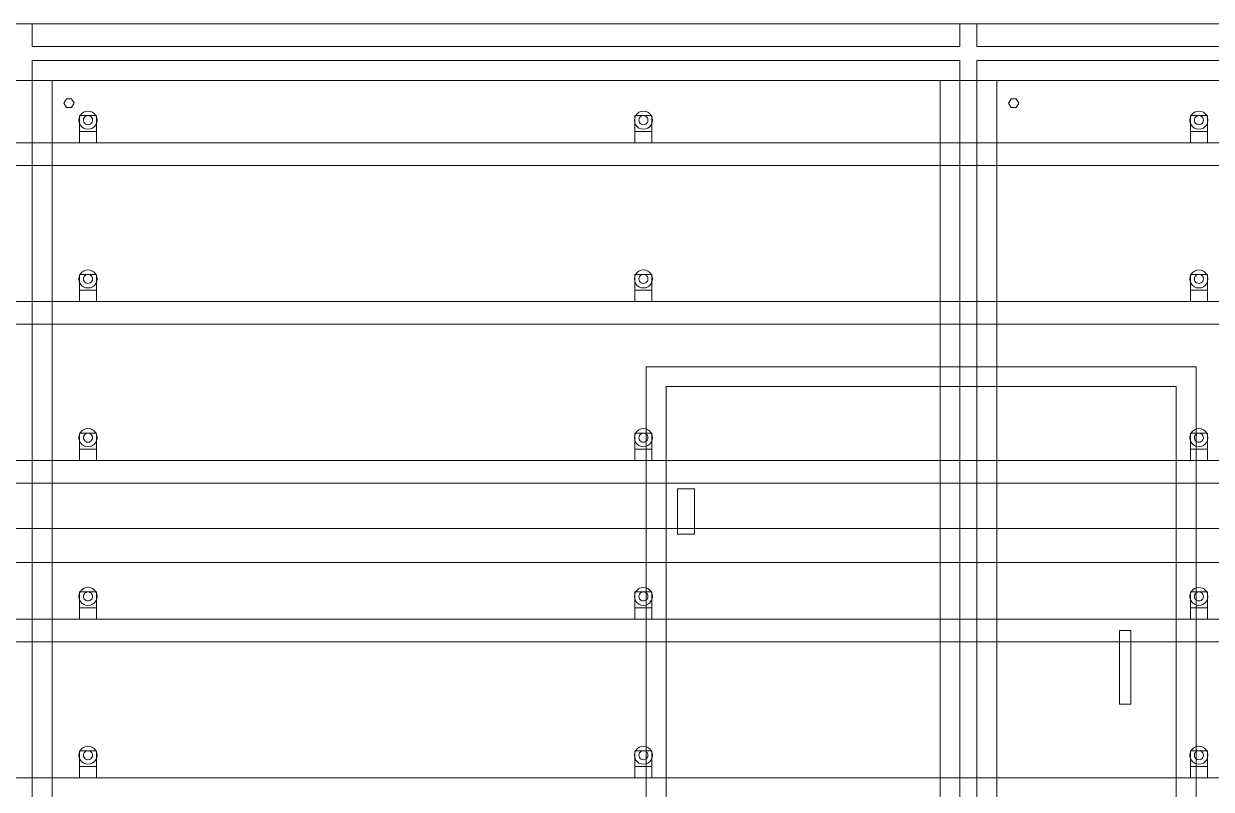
# Model space of a CAD drawing. Header units: millimetres. Extents: x -2500 to 58855, y -53268 to 6837.
# Drawn here: x 44384 to 46479, y 1650 to 3000 of the extents above; entities that cross this region are included whole.
import ezdxf

# ---------------------------------------------------------------- set-up
doc = ezdxf.new("R2010")
doc.units = ezdxf.units.MM
doc.layers.add('lateral_secador', color=7, linetype='Continuous', lineweight=0)

msp = doc.modelspace()

# ---------------------------------------------------------------- linework, layer by layer
at = {"layer": 'lateral_secador'}
for p, q in [((37717.116, 3000), (57717.116, 3000)), ((44398.783, 3000), (46035.449, 3000)), ((44398.783, 3000), (44398.783, 2960)), ((46035.449, 2960), (46035.449, 3000)), ((46065.449, 3000), (47702.116, 3000)), ((46065.449, 3000), (46065.449, 2960)), ((44398.783, 2960), (46035.449, 2960)), ((46065.449, 2960), (47702.116, 2960)), ((44398.783, 2935), (46035.449, 2935)), ((44398.783, 2935), (44398.783, 665)), ((46035.449, 665), (46035.449, 2935)), ((46065.449, 2935), (47702.116, 2935)), ((46065.449, 2935), (46065.449, 665)), ((37717.116, 2900), (57717.116, 2900)), ((44333.783, 2900), (44433.783, 2900)), ((44433.783, 650), (44433.783, 2900)), ((46000.449, 2900), (46100.449, 2900)), ((46000.449, 2900), (46000.449, 650)), ((46100.449, 650), (46100.449, 2900)), ((44454.783, 2860), (44459.283, 2867.794)), ((44459.283, 2852.206), (44454.783, 2860)), ((44459.283, 2867.794), (44468.283, 2867.794)), ((44468.283, 2852.206), (44459.283, 2852.206)), ((44468.283, 2867.794), (44472.783, 2860)), ((44472.783, 2860), (44468.283, 2852.206)), ((46121.449, 2860), (46125.949, 2867.794)), ((46125.949, 2852.206), (46121.449, 2860)), ((46125.949, 2867.794), (46134.949, 2867.794)), ((46134.949, 2852.206), (46125.949, 2852.206)), ((46134.949, 2867.794), (46139.449, 2860)), ((46139.449, 2860), (46134.949, 2852.206)), ((44481.661, 2834.141), (44481.116, 2830)), ((44481.116, 2830), (44481.661, 2825.859)), ((44483.259, 2838), (44481.661, 2834.141)), ((44482.116, 2838), (44512.116, 2838)), ((44482.116, 2838), (44482.116, 2810)), ((44485.802, 2841.314), (44483.259, 2838)), ((44489.116, 2843.856), (44485.802, 2841.314)), ((44492.975, 2845.455), (44489.116, 2843.856)), ((44489.388, 2832.071), (44489.116, 2830)), ((44489.116, 2830), (44489.388, 2827.929)), ((44490.188, 2834), (44489.388, 2832.071)), ((44491.459, 2835.657), (44490.188, 2834)), ((44493.116, 2836.928), (44491.459, 2835.657)), ((44497.116, 2846), (44492.975, 2845.455)), ((44495.045, 2837.727), (44493.116, 2836.928)), ((44497.116, 2838), (44495.045, 2837.727)), ((44501.257, 2845.455), (44497.116, 2846)), ((44499.186, 2837.727), (44497.116, 2838)), ((44501.116, 2836.928), (44499.186, 2837.727)), ((44502.773, 2835.657), (44501.116, 2836.928)), ((44505.116, 2843.856), (44501.257, 2845.455)), ((44504.044, 2834), (44502.773, 2835.657)), ((44504.843, 2832.071), (44504.044, 2834)), ((44505.116, 2830), (44504.843, 2832.071)), ((44504.843, 2827.929), (44505.116, 2830)), ((44508.43, 2841.314), (44505.116, 2843.856)), ((44510.972, 2838), (44508.43, 2841.314)), ((44512.571, 2834.141), (44510.972, 2838)), ((44512.116, 2810), (44512.116, 2838)), ((44513.116, 2830), (44512.571, 2834.141)), ((44512.571, 2825.859), (44513.116, 2830)), ((45461.661, 2834.141), (45461.116, 2830)), ((45461.116, 2830), (45461.661, 2825.859)), ((45463.259, 2838), (45461.661, 2834.141)), ((45462.116, 2838), (45492.116, 2838)), ((45462.116, 2838), (45462.116, 2810)), ((45465.802, 2841.314), (45463.259, 2838)), ((45469.116, 2843.856), (45465.802, 2841.314)), ((45472.975, 2845.455), (45469.116, 2843.856)), ((45469.388, 2832.071), (45469.116, 2830)), ((45469.116, 2830), (45469.388, 2827.929)), ((45470.188, 2834), (45469.388, 2832.071)), ((45471.459, 2835.657), (45470.188, 2834)), ((45473.116, 2836.928), (45471.459, 2835.657)), ((45477.116, 2846), (45472.975, 2845.455)), ((45475.045, 2837.727), (45473.116, 2836.928)), ((45477.116, 2838), (45475.045, 2837.727)), ((45481.257, 2845.455), (45477.116, 2846)), ((45479.186, 2837.727), (45477.116, 2838)), ((45481.116, 2836.928), (45479.186, 2837.727)), ((45482.773, 2835.657), (45481.116, 2836.928)), ((45485.116, 2843.856), (45481.257, 2845.455)), ((45484.044, 2834), (45482.773, 2835.657)), ((45484.843, 2832.071), (45484.044, 2834)), ((45485.116, 2830), (45484.843, 2832.071)), ((45484.843, 2827.929), (45485.116, 2830)), ((45488.43, 2841.314), (45485.116, 2843.856)), ((45490.972, 2838), (45488.43, 2841.314)), ((45492.571, 2834.141), (45490.972, 2838)), ((45492.116, 2810), (45492.116, 2838)), ((45493.116, 2830), (45492.571, 2834.141)), ((45492.571, 2825.859), (45493.116, 2830)), ((46441.661, 2834.141), (46441.116, 2830)), ((46441.116, 2830), (46441.661, 2825.859)), ((46443.259, 2838), (46441.661, 2834.141)), ((46442.116, 2838), (46472.116, 2838)), ((46442.116, 2838), (46442.116, 2810)), ((46445.802, 2841.314), (46443.259, 2838)), ((46449.116, 2843.856), (46445.802, 2841.314)), ((46452.975, 2845.455), (46449.116, 2843.856)), ((46449.388, 2832.071), (46449.116, 2830)), ((46449.116, 2830), (46449.388, 2827.929)), ((46450.188, 2834), (46449.388, 2832.071)), ((46451.459, 2835.657), (46450.188, 2834)), ((46453.116, 2836.928), (46451.459, 2835.657)), ((46457.116, 2846), (46452.975, 2845.455)), ((46455.045, 2837.727), (46453.116, 2836.928)), ((46457.116, 2838), (46455.045, 2837.727)), ((46461.257, 2845.455), (46457.116, 2846)), ((46459.186, 2837.727), (46457.116, 2838)), ((46461.116, 2836.928), (46459.186, 2837.727)), ((46462.773, 2835.657), (46461.116, 2836.928)), ((46465.116, 2843.856), (46461.257, 2845.455)), ((46464.044, 2834), (46462.773, 2835.657)), ((46464.843, 2832.071), (46464.044, 2834)), ((46465.116, 2830), (46464.843, 2832.071)), ((46464.843, 2827.929), (46465.116, 2830)), ((46468.43, 2841.314), (46465.116, 2843.856)), ((46470.972, 2838), (46468.43, 2841.314)), ((46472.571, 2834.141), (46470.972, 2838)), ((46472.116, 2810), (46472.116, 2838)), ((46473.116, 2830), (46472.571, 2834.141)), ((46472.571, 2825.859), (46473.116, 2830)), ((44481.661, 2825.859), (44483.259, 2822)), ((44482.116, 2810), (44512.116, 2810)), ((44482.116, 2810), (44482.116, 2790)), ((44483.259, 2822), (44485.802, 2818.686)), ((44485.802, 2818.686), (44489.116, 2816.144)), ((44489.116, 2816.144), (44492.975, 2814.545)), ((44489.388, 2827.929), (44490.188, 2826)), ((44490.188, 2826), (44491.459, 2824.343)), ((44491.459, 2824.343), (44493.116, 2823.072)), ((44492.975, 2814.545), (44497.116, 2814)), ((44493.116, 2823.072), (44495.045, 2822.273)), ((44495.045, 2822.273), (44497.116, 2822)), ((44497.116, 2822), (44499.186, 2822.273)), ((44497.116, 2814), (44501.257, 2814.545)), ((44499.186, 2822.273), (44501.116, 2823.072)), ((44501.116, 2823.072), (44502.773, 2824.343)), ((44501.257, 2814.545), (44505.116, 2816.144)), ((44502.773, 2824.343), (44504.044, 2826)), ((44504.044, 2826), (44504.843, 2827.929)), ((44505.116, 2816.144), (44508.43, 2818.686)), ((44508.43, 2818.686), (44510.972, 2822)), ((44510.972, 2822), (44512.571, 2825.859)), ((44512.116, 2790), (44512.116, 2810)), ((45461.661, 2825.859), (45463.259, 2822)), ((45462.116, 2810), (45492.116, 2810)), ((45462.116, 2810), (45462.116, 2790)), ((45463.259, 2822), (45465.802, 2818.686)), ((45465.802, 2818.686), (45469.116, 2816.144)), ((45469.116, 2816.144), (45472.975, 2814.545)), ((45469.388, 2827.929), (45470.188, 2826)), ((45470.188, 2826), (45471.459, 2824.343)), ((45471.459, 2824.343), (45473.116, 2823.072)), ((45472.975, 2814.545), (45477.116, 2814)), ((45473.116, 2823.072), (45475.045, 2822.273)), ((45475.045, 2822.273), (45477.116, 2822)), ((45477.116, 2822), (45479.186, 2822.273)), ((45477.116, 2814), (45481.257, 2814.545)), ((45479.186, 2822.273), (45481.116, 2823.072)), ((45481.116, 2823.072), (45482.773, 2824.343)), ((45481.257, 2814.545), (45485.116, 2816.144)), ((45482.773, 2824.343), (45484.044, 2826)), ((45484.044, 2826), (45484.843, 2827.929)), ((45485.116, 2816.144), (45488.43, 2818.686)), ((45488.43, 2818.686), (45490.972, 2822)), ((45490.972, 2822), (45492.571, 2825.859)), ((45492.116, 2790), (45492.116, 2810)), ((46441.661, 2825.859), (46443.259, 2822)), ((46442.116, 2810), (46472.116, 2810)), ((46442.116, 2810), (46442.116, 2790)), ((46443.259, 2822), (46445.802, 2818.686)), ((46445.802, 2818.686), (46449.116, 2816.144)), ((46449.116, 2816.144), (46452.975, 2814.545)), ((46449.388, 2827.929), (46450.188, 2826)), ((46450.188, 2826), (46451.459, 2824.343)), ((46451.459, 2824.343), (46453.116, 2823.072)), ((46452.975, 2814.545), (46457.116, 2814)), ((46453.116, 2823.072), (46455.045, 2822.273)), ((46455.045, 2822.273), (46457.116, 2822)), ((46457.116, 2822), (46459.186, 2822.273)), ((46457.116, 2814), (46461.257, 2814.545)), ((46459.186, 2822.273), (46461.116, 2823.072)), ((46461.116, 2823.072), (46462.773, 2824.343)), ((46461.257, 2814.545), (46465.116, 2816.144)), ((46462.773, 2824.343), (46464.044, 2826)), ((46464.044, 2826), (46464.843, 2827.929)), ((46465.116, 2816.144), (46468.43, 2818.686)), ((46468.43, 2818.686), (46470.972, 2822)), ((46470.972, 2822), (46472.571, 2825.859)), ((46472.116, 2790), (46472.116, 2810)), ((38067.116, 2790), (57367.116, 2790)), ((44482.116, 2790), (44512.116, 2790)), ((45462.116, 2790), (45492.116, 2790)), ((46442.116, 2790), (46472.116, 2790)), ((38067.116, 2750), (57367.116, 2750)), ((44483.259, 2558), (44481.661, 2554.141)), ((44482.116, 2558), (44512.116, 2558)), ((44482.116, 2558), (44482.116, 2530)), ((44485.802, 2561.314), (44483.259, 2558)), ((44489.116, 2563.856), (44485.802, 2561.314)), ((44492.975, 2565.455), (44489.116, 2563.856)), ((44493.116, 2556.928), (44491.459, 2555.657)), ((44497.116, 2566), (44492.975, 2565.455)), ((44495.045, 2557.727), (44493.116, 2556.928)), ((44497.116, 2558), (44495.045, 2557.727)), ((44501.257, 2565.455), (44497.116, 2566)), ((44499.186, 2557.727), (44497.116, 2558)), ((44501.116, 2556.928), (44499.186, 2557.727)), ((44502.773, 2555.657), (44501.116, 2556.928)), ((44505.116, 2563.856), (44501.257, 2565.455)), ((44508.43, 2561.314), (44505.116, 2563.856)), ((44510.972, 2558), (44508.43, 2561.314)), ((44512.571, 2554.141), (44510.972, 2558)), ((44512.116, 2530), (44512.116, 2558)), ((45463.259, 2558), (45461.661, 2554.141)), ((45462.116, 2558), (45492.116, 2558)), ((45462.116, 2558), (45462.116, 2530)), ((45465.802, 2561.314), (45463.259, 2558)), ((45469.116, 2563.856), (45465.802, 2561.314)), ((45472.975, 2565.455), (45469.116, 2563.856)), ((45473.116, 2556.928), (45471.459, 2555.657)), ((45477.116, 2566), (45472.975, 2565.455)), ((45475.045, 2557.727), (45473.116, 2556.928)), ((45477.116, 2558), (45475.045, 2557.727)), ((45481.257, 2565.455), (45477.116, 2566)), ((45479.186, 2557.727), (45477.116, 2558)), ((45481.116, 2556.928), (45479.186, 2557.727)), ((45482.773, 2555.657), (45481.116, 2556.928)), ((45485.116, 2563.856), (45481.257, 2565.455)), ((45488.43, 2561.314), (45485.116, 2563.856)), ((45490.972, 2558), (45488.43, 2561.314)), ((45492.571, 2554.141), (45490.972, 2558)), ((45492.116, 2530), (45492.116, 2558)), ((46443.259, 2558), (46441.661, 2554.141)), ((46442.116, 2558), (46472.116, 2558)), ((46442.116, 2558), (46442.116, 2530)), ((46445.802, 2561.314), (46443.259, 2558)), ((46449.116, 2563.856), (46445.802, 2561.314)), ((46452.975, 2565.455), (46449.116, 2563.856)), ((46453.116, 2556.928), (46451.459, 2555.657)), ((46457.116, 2566), (46452.975, 2565.455)), ((46455.045, 2557.727), (46453.116, 2556.928)), ((46457.116, 2558), (46455.045, 2557.727)), ((46461.257, 2565.455), (46457.116, 2566)), ((46459.186, 2557.727), (46457.116, 2558)), ((46461.116, 2556.928), (46459.186, 2557.727)), ((46462.773, 2555.657), (46461.116, 2556.928)), ((46465.116, 2563.856), (46461.257, 2565.455)), ((46468.43, 2561.314), (46465.116, 2563.856)), ((46470.972, 2558), (46468.43, 2561.314)), ((46472.571, 2554.141), (46470.972, 2558)), ((46472.116, 2530), (46472.116, 2558)), ((44481.661, 2554.141), (44481.116, 2550)), ((44481.116, 2550), (44481.661, 2545.859)), ((44481.661, 2545.859), (44483.259, 2542)), ((44483.259, 2542), (44485.802, 2538.686)), ((44485.802, 2538.686), (44489.116, 2536.144)), ((44489.388, 2552.071), (44489.116, 2550)), ((44489.116, 2550), (44489.388, 2547.929)), ((44489.116, 2536.144), (44492.975, 2534.545)), ((44490.188, 2554), (44489.388, 2552.071)), ((44489.388, 2547.929), (44490.188, 2546)), ((44491.459, 2555.657), (44490.188, 2554)), ((44490.188, 2546), (44491.459, 2544.343)), ((44491.459, 2544.343), (44493.116, 2543.072)), ((44493.116, 2543.072), (44495.045, 2542.273)), ((44495.045, 2542.273), (44497.116, 2542)), ((44497.116, 2542), (44499.186, 2542.273)), ((44499.186, 2542.273), (44501.116, 2543.072)), ((44501.116, 2543.072), (44502.773, 2544.343)), ((44501.257, 2534.545), (44505.116, 2536.144)), ((44504.044, 2554), (44502.773, 2555.657)), ((44502.773, 2544.343), (44504.044, 2546)), ((44504.843, 2552.071), (44504.044, 2554)), ((44504.044, 2546), (44504.843, 2547.929)), ((44505.116, 2550), (44504.843, 2552.071)), ((44504.843, 2547.929), (44505.116, 2550)), ((44505.116, 2536.144), (44508.43, 2538.686)), ((44508.43, 2538.686), (44510.972, 2542)), ((44510.972, 2542), (44512.571, 2545.859)), ((44513.116, 2550), (44512.571, 2554.141)), ((44512.571, 2545.859), (44513.116, 2550)), ((45461.661, 2554.141), (45461.116, 2550)), ((45461.116, 2550), (45461.661, 2545.859)), ((45461.661, 2545.859), (45463.259, 2542)), ((45463.259, 2542), (45465.802, 2538.686)), ((45465.802, 2538.686), (45469.116, 2536.144)), ((45469.388, 2552.071), (45469.116, 2550)), ((45469.116, 2550), (45469.388, 2547.929)), ((45469.116, 2536.144), (45472.975, 2534.545)), ((45470.188, 2554), (45469.388, 2552.071)), ((45469.388, 2547.929), (45470.188, 2546)), ((45471.459, 2555.657), (45470.188, 2554)), ((45470.188, 2546), (45471.459, 2544.343)), ((45471.459, 2544.343), (45473.116, 2543.072)), ((45473.116, 2543.072), (45475.045, 2542.273)), ((45475.045, 2542.273), (45477.116, 2542)), ((45477.116, 2542), (45479.186, 2542.273)), ((45479.186, 2542.273), (45481.116, 2543.072)), ((45481.116, 2543.072), (45482.773, 2544.343)), ((45481.257, 2534.545), (45485.116, 2536.144)), ((45484.044, 2554), (45482.773, 2555.657)), ((45482.773, 2544.343), (45484.044, 2546)), ((45484.843, 2552.071), (45484.044, 2554)), ((45484.044, 2546), (45484.843, 2547.929)), ((45485.116, 2550), (45484.843, 2552.071)), ((45484.843, 2547.929), (45485.116, 2550)), ((45485.116, 2536.144), (45488.43, 2538.686)), ((45488.43, 2538.686), (45490.972, 2542)), ((45490.972, 2542), (45492.571, 2545.859)), ((45493.116, 2550), (45492.571, 2554.141)), ((45492.571, 2545.859), (45493.116, 2550)), ((46441.661, 2554.141), (46441.116, 2550)), ((46441.116, 2550), (46441.661, 2545.859)), ((46441.661, 2545.859), (46443.259, 2542)), ((46443.259, 2542), (46445.802, 2538.686)), ((46445.802, 2538.686), (46449.116, 2536.144)), ((46449.388, 2552.071), (46449.116, 2550)), ((46449.116, 2550), (46449.388, 2547.929)), ((46449.116, 2536.144), (46452.975, 2534.545)), ((46450.188, 2554), (46449.388, 2552.071)), ((46449.388, 2547.929), (46450.188, 2546)), ((46451.459, 2555.657), (46450.188, 2554)), ((46450.188, 2546), (46451.459, 2544.343)), ((46451.459, 2544.343), (46453.116, 2543.072)), ((46453.116, 2543.072), (46455.045, 2542.273)), ((46455.045, 2542.273), (46457.116, 2542)), ((46457.116, 2542), (46459.186, 2542.273)), ((46459.186, 2542.273), (46461.116, 2543.072)), ((46461.116, 2543.072), (46462.773, 2544.343)), ((46461.257, 2534.545), (46465.116, 2536.144)), ((46464.044, 2554), (46462.773, 2555.657)), ((46462.773, 2544.343), (46464.044, 2546)), ((46464.843, 2552.071), (46464.044, 2554)), ((46464.044, 2546), (46464.843, 2547.929)), ((46465.116, 2550), (46464.843, 2552.071)), ((46464.843, 2547.929), (46465.116, 2550)), ((46465.116, 2536.144), (46468.43, 2538.686)), ((46468.43, 2538.686), (46470.972, 2542)), ((46470.972, 2542), (46472.571, 2545.859)), ((46473.116, 2550), (46472.571, 2554.141)), ((46472.571, 2545.859), (46473.116, 2550)), ((44482.116, 2530), (44512.116, 2530)), ((44482.116, 2530), (44482.116, 2510)), ((44492.975, 2534.545), (44497.116, 2534)), ((44497.116, 2534), (44501.257, 2534.545)), ((44512.116, 2510), (44512.116, 2530)), ((45462.116, 2530), (45492.116, 2530)), ((45462.116, 2530), (45462.116, 2510)), ((45472.975, 2534.545), (45477.116, 2534)), ((45477.116, 2534), (45481.257, 2534.545)), ((45492.116, 2510), (45492.116, 2530)), ((46442.116, 2530), (46472.116, 2530)), ((46442.116, 2530), (46442.116, 2510)), ((46452.975, 2534.545), (46457.116, 2534)), ((46457.116, 2534), (46461.257, 2534.545)), ((46472.116, 2510), (46472.116, 2530)), ((38067.116, 2510), (57367.116, 2510)), ((44482.116, 2510), (44512.116, 2510)), ((45462.116, 2510), (45492.116, 2510)), ((46442.116, 2510), (46472.116, 2510)), ((38067.116, 2470), (57367.116, 2470)), ((45482.116, 2395), (46452.116, 2395)), ((45482.116, 2395), (45482.116, 1375)), ((46452.116, 1375), (46452.116, 2395)), ((45517.116, 2360), (46417.116, 2360)), ((45517.116, 2360), (45517.116, 1410)), ((46417.116, 1410), (46417.116, 2360)), ((44489.116, 2283.856), (44485.802, 2281.314)), ((44492.975, 2285.455), (44489.116, 2283.856)), ((44497.116, 2286), (44492.975, 2285.455)), ((44501.257, 2285.455), (44497.116, 2286)), ((44505.116, 2283.856), (44501.257, 2285.455)), ((44508.43, 2281.314), (44505.116, 2283.856)), ((45469.116, 2283.856), (45465.802, 2281.314)), ((45472.975, 2285.455), (45469.116, 2283.856)), ((45477.116, 2286), (45472.975, 2285.455)), ((45481.257, 2285.455), (45477.116, 2286)), ((45485.116, 2283.856), (45481.257, 2285.455)), ((45488.43, 2281.314), (45485.116, 2283.856)), ((46449.116, 2283.856), (46445.802, 2281.314)), ((46452.975, 2285.455), (46449.116, 2283.856)), ((46457.116, 2286), (46452.975, 2285.455)), ((46461.257, 2285.455), (46457.116, 2286)), ((46465.116, 2283.856), (46461.257, 2285.455)), ((46468.43, 2281.314), (46465.116, 2283.856)), ((44481.661, 2274.141), (44481.116, 2270)), ((44481.116, 2270), (44481.661, 2265.859)), ((44483.259, 2278), (44481.661, 2274.141)), ((44481.661, 2265.859), (44483.259, 2262)), ((44482.116, 2278), (44512.116, 2278)), ((44482.116, 2278), (44482.116, 2250)), ((44485.802, 2281.314), (44483.259, 2278)), ((44489.388, 2272.071), (44489.116, 2270)), ((44489.116, 2270), (44489.388, 2267.929)), ((44490.188, 2274), (44489.388, 2272.071)), ((44489.388, 2267.929), (44490.188, 2266)), ((44491.459, 2275.657), (44490.188, 2274)), ((44490.188, 2266), (44491.459, 2264.343)), ((44493.116, 2276.928), (44491.459, 2275.657)), ((44491.459, 2264.343), (44493.116, 2263.072)), ((44495.045, 2277.727), (44493.116, 2276.928)), ((44493.116, 2263.072), (44495.045, 2262.273)), ((44497.116, 2278), (44495.045, 2277.727)), ((44499.186, 2277.727), (44497.116, 2278)), ((44501.116, 2276.928), (44499.186, 2277.727)), ((44499.186, 2262.273), (44501.116, 2263.072)), ((44502.773, 2275.657), (44501.116, 2276.928)), ((44501.116, 2263.072), (44502.773, 2264.343)), ((44504.044, 2274), (44502.773, 2275.657)), ((44502.773, 2264.343), (44504.044, 2266)), ((44504.843, 2272.071), (44504.044, 2274)), ((44504.044, 2266), (44504.843, 2267.929)), ((44505.116, 2270), (44504.843, 2272.071)), ((44504.843, 2267.929), (44505.116, 2270)), ((44510.972, 2278), (44508.43, 2281.314)), ((44512.571, 2274.141), (44510.972, 2278)), ((44510.972, 2262), (44512.571, 2265.859)), ((44512.116, 2250), (44512.116, 2278)), ((44513.116, 2270), (44512.571, 2274.141)), ((44512.571, 2265.859), (44513.116, 2270)), ((45461.661, 2274.141), (45461.116, 2270)), ((45461.116, 2270), (45461.661, 2265.859)), ((45463.259, 2278), (45461.661, 2274.141)), ((45461.661, 2265.859), (45463.259, 2262)), ((45462.116, 2278), (45492.116, 2278)), ((45462.116, 2278), (45462.116, 2250)), ((45465.802, 2281.314), (45463.259, 2278)), ((45469.388, 2272.071), (45469.116, 2270)), ((45469.116, 2270), (45469.388, 2267.929)), ((45470.188, 2274), (45469.388, 2272.071)), ((45469.388, 2267.929), (45470.188, 2266)), ((45471.459, 2275.657), (45470.188, 2274)), ((45470.188, 2266), (45471.459, 2264.343)), ((45473.116, 2276.928), (45471.459, 2275.657)), ((45471.459, 2264.343), (45473.116, 2263.072)), ((45475.045, 2277.727), (45473.116, 2276.928)), ((45473.116, 2263.072), (45475.045, 2262.273)), ((45477.116, 2278), (45475.045, 2277.727)), ((45479.186, 2277.727), (45477.116, 2278)), ((45481.116, 2276.928), (45479.186, 2277.727)), ((45479.186, 2262.273), (45481.116, 2263.072)), ((45482.773, 2275.657), (45481.116, 2276.928)), ((45481.116, 2263.072), (45482.773, 2264.343)), ((45484.044, 2274), (45482.773, 2275.657)), ((45482.773, 2264.343), (45484.044, 2266)), ((45484.843, 2272.071), (45484.044, 2274)), ((45484.044, 2266), (45484.843, 2267.929)), ((45485.116, 2270), (45484.843, 2272.071)), ((45484.843, 2267.929), (45485.116, 2270)), ((45490.972, 2278), (45488.43, 2281.314)), ((45492.571, 2274.141), (45490.972, 2278)), ((45490.972, 2262), (45492.571, 2265.859)), ((45492.116, 2250), (45492.116, 2278)), ((45493.116, 2270), (45492.571, 2274.141)), ((45492.571, 2265.859), (45493.116, 2270)), ((46441.661, 2274.141), (46441.116, 2270)), ((46441.116, 2270), (46441.661, 2265.859)), ((46443.259, 2278), (46441.661, 2274.141)), ((46441.661, 2265.859), (46443.259, 2262)), ((46442.116, 2278), (46472.116, 2278)), ((46442.116, 2278), (46442.116, 2250)), ((46445.802, 2281.314), (46443.259, 2278)), ((46449.388, 2272.071), (46449.116, 2270)), ((46449.116, 2270), (46449.388, 2267.929)), ((46450.188, 2274), (46449.388, 2272.071)), ((46449.388, 2267.929), (46450.188, 2266)), ((46451.459, 2275.657), (46450.188, 2274)), ((46450.188, 2266), (46451.459, 2264.343)), ((46453.116, 2276.928), (46451.459, 2275.657)), ((46451.459, 2264.343), (46453.116, 2263.072)), ((46455.045, 2277.727), (46453.116, 2276.928)), ((46453.116, 2263.072), (46455.045, 2262.273)), ((46457.116, 2278), (46455.045, 2277.727)), ((46459.186, 2277.727), (46457.116, 2278)), ((46461.116, 2276.928), (46459.186, 2277.727)), ((46459.186, 2262.273), (46461.116, 2263.072)), ((46462.773, 2275.657), (46461.116, 2276.928)), ((46461.116, 2263.072), (46462.773, 2264.343)), ((46464.044, 2274), (46462.773, 2275.657)), ((46462.773, 2264.343), (46464.044, 2266)), ((46464.843, 2272.071), (46464.044, 2274)), ((46464.044, 2266), (46464.843, 2267.929)), ((46465.116, 2270), (46464.843, 2272.071)), ((46464.843, 2267.929), (46465.116, 2270)), ((46470.972, 2278), (46468.43, 2281.314)), ((46472.571, 2274.141), (46470.972, 2278)), ((46470.972, 2262), (46472.571, 2265.859)), ((46472.116, 2250), (46472.116, 2278)), ((46473.116, 2270), (46472.571, 2274.141)), ((46472.571, 2265.859), (46473.116, 2270)), ((44482.116, 2250), (44512.116, 2250)), ((44482.116, 2250), (44482.116, 2230)), ((44483.259, 2262), (44485.802, 2258.686)), ((44485.802, 2258.686), (44489.116, 2256.144)), ((44489.116, 2256.144), (44492.975, 2254.545)), ((44492.975, 2254.545), (44497.116, 2254)), ((44495.045, 2262.273), (44497.116, 2262)), ((44497.116, 2262), (44499.186, 2262.273)), ((44497.116, 2254), (44501.257, 2254.545)), ((44501.257, 2254.545), (44505.116, 2256.144)), ((44505.116, 2256.144), (44508.43, 2258.686)), ((44508.43, 2258.686), (44510.972, 2262)), ((44512.116, 2230), (44512.116, 2250)), ((45462.116, 2250), (45492.116, 2250)), ((45462.116, 2250), (45462.116, 2230)), ((45463.259, 2262), (45465.802, 2258.686)), ((45465.802, 2258.686), (45469.116, 2256.144)), ((45469.116, 2256.144), (45472.975, 2254.545)), ((45472.975, 2254.545), (45477.116, 2254)), ((45475.045, 2262.273), (45477.116, 2262)), ((45477.116, 2262), (45479.186, 2262.273)), ((45477.116, 2254), (45481.257, 2254.545)), ((45481.257, 2254.545), (45485.116, 2256.144)), ((45485.116, 2256.144), (45488.43, 2258.686)), ((45488.43, 2258.686), (45490.972, 2262)), ((45492.116, 2230), (45492.116, 2250)), ((46442.116, 2250), (46472.116, 2250)), ((46442.116, 2250), (46442.116, 2230)), ((46443.259, 2262), (46445.802, 2258.686)), ((46445.802, 2258.686), (46449.116, 2256.144)), ((46449.116, 2256.144), (46452.975, 2254.545)), ((46452.975, 2254.545), (46457.116, 2254)), ((46455.045, 2262.273), (46457.116, 2262)), ((46457.116, 2262), (46459.186, 2262.273)), ((46457.116, 2254), (46461.257, 2254.545)), ((46461.257, 2254.545), (46465.116, 2256.144)), ((46465.116, 2256.144), (46468.43, 2258.686)), ((46468.43, 2258.686), (46470.972, 2262)), ((46472.116, 2230), (46472.116, 2250)), ((38067.116, 2230), (57367.116, 2230)), ((44482.116, 2230), (44512.116, 2230)), ((45462.116, 2230), (45492.116, 2230)), ((46442.116, 2230), (46472.116, 2230)), ((38067.116, 2190), (57367.116, 2190)), ((45537.116, 2180), (45567.116, 2180)), ((45537.116, 2180), (45537.116, 2100)), ((45567.116, 2100), (45567.116, 2180)), ((37717.116, 2110), (57717.116, 2110)), ((45537.116, 2100), (45567.116, 2100)), ((37717.116, 2050), (57717.116, 2050)), ((44481.661, 1994.141), (44481.116, 1990)), ((44483.259, 1998), (44481.661, 1994.141)), ((44482.116, 1998), (44512.116, 1998)), ((44482.116, 1998), (44482.116, 1970)), ((44485.802, 2001.314), (44483.259, 1998)), ((44489.116, 2003.856), (44485.802, 2001.314)), ((44492.975, 2005.455), (44489.116, 2003.856)), ((44489.388, 1992.071), (44489.116, 1990)), ((44490.188, 1994), (44489.388, 1992.071)), ((44491.459, 1995.657), (44490.188, 1994)), ((44493.116, 1996.928), (44491.459, 1995.657)), ((44497.116, 2006), (44492.975, 2005.455)), ((44495.045, 1997.727), (44493.116, 1996.928)), ((44497.116, 1998), (44495.045, 1997.727)), ((44501.257, 2005.455), (44497.116, 2006)), ((44499.186, 1997.727), (44497.116, 1998)), ((44501.116, 1996.928), (44499.186, 1997.727)), ((44502.773, 1995.657), (44501.116, 1996.928)), ((44505.116, 2003.856), (44501.257, 2005.455)), ((44504.044, 1994), (44502.773, 1995.657)), ((44504.843, 1992.071), (44504.044, 1994)), ((44505.116, 1990), (44504.843, 1992.071)), ((44508.43, 2001.314), (44505.116, 2003.856)), ((44510.972, 1998), (44508.43, 2001.314)), ((44512.571, 1994.141), (44510.972, 1998)), ((44512.116, 1970), (44512.116, 1998)), ((44513.116, 1990), (44512.571, 1994.141)), ((45461.661, 1994.141), (45461.116, 1990)), ((45463.259, 1998), (45461.661, 1994.141)), ((45462.116, 1998), (45492.116, 1998)), ((45462.116, 1998), (45462.116, 1970)), ((45465.802, 2001.314), (45463.259, 1998)), ((45469.116, 2003.856), (45465.802, 2001.314)), ((45472.975, 2005.455), (45469.116, 2003.856)), ((45469.388, 1992.071), (45469.116, 1990)), ((45470.188, 1994), (45469.388, 1992.071)), ((45471.459, 1995.657), (45470.188, 1994)), ((45473.116, 1996.928), (45471.459, 1995.657)), ((45477.116, 2006), (45472.975, 2005.455)), ((45475.045, 1997.727), (45473.116, 1996.928)), ((45477.116, 1998), (45475.045, 1997.727)), ((45481.257, 2005.455), (45477.116, 2006)), ((45479.186, 1997.727), (45477.116, 1998)), ((45481.116, 1996.928), (45479.186, 1997.727)), ((45482.773, 1995.657), (45481.116, 1996.928)), ((45485.116, 2003.856), (45481.257, 2005.455)), ((45484.044, 1994), (45482.773, 1995.657)), ((45484.843, 1992.071), (45484.044, 1994)), ((45485.116, 1990), (45484.843, 1992.071)), ((45488.43, 2001.314), (45485.116, 2003.856)), ((45490.972, 1998), (45488.43, 2001.314)), ((45492.571, 1994.141), (45490.972, 1998)), ((45492.116, 1970), (45492.116, 1998)), ((45493.116, 1990), (45492.571, 1994.141)), ((46441.661, 1994.141), (46441.116, 1990)), ((46443.259, 1998), (46441.661, 1994.141)), ((46442.116, 1998), (46472.116, 1998)), ((46442.116, 1998), (46442.116, 1970)), ((46445.802, 2001.314), (46443.259, 1998)), ((46449.116, 2003.856), (46445.802, 2001.314)), ((46452.975, 2005.455), (46449.116, 2003.856)), ((46449.388, 1992.071), (46449.116, 1990)), ((46450.188, 1994), (46449.388, 1992.071)), ((46451.459, 1995.657), (46450.188, 1994)), ((46453.116, 1996.928), (46451.459, 1995.657)), ((46457.116, 2006), (46452.975, 2005.455)), ((46455.045, 1997.727), (46453.116, 1996.928)), ((46457.116, 1998), (46455.045, 1997.727)), ((46461.257, 2005.455), (46457.116, 2006)), ((46459.186, 1997.727), (46457.116, 1998)), ((46461.116, 1996.928), (46459.186, 1997.727)), ((46462.773, 1995.657), (46461.116, 1996.928)), ((46465.116, 2003.856), (46461.257, 2005.455)), ((46464.044, 1994), (46462.773, 1995.657)), ((46464.843, 1992.071), (46464.044, 1994)), ((46465.116, 1990), (46464.843, 1992.071)), ((46468.43, 2001.314), (46465.116, 2003.856)), ((46470.972, 1998), (46468.43, 2001.314)), ((46472.571, 1994.141), (46470.972, 1998)), ((46472.116, 1970), (46472.116, 1998)), ((46473.116, 1990), (46472.571, 1994.141)), ((44481.116, 1990), (44481.661, 1985.859)), ((44481.661, 1985.859), (44483.259, 1982)), ((44482.116, 1970), (44512.116, 1970)), ((44482.116, 1970), (44482.116, 1950)), ((44483.259, 1982), (44485.802, 1978.686)), ((44485.802, 1978.686), (44489.116, 1976.144)), ((44489.116, 1990), (44489.388, 1987.929)), ((44489.116, 1976.144), (44492.975, 1974.545)), ((44489.388, 1987.929), (44490.188, 1986)), ((44490.188, 1986), (44491.459, 1984.343)), ((44491.459, 1984.343), (44493.116, 1983.072)), ((44492.975, 1974.545), (44497.116, 1974)), ((44493.116, 1983.072), (44495.045, 1982.273)), ((44495.045, 1982.273), (44497.116, 1982)), ((44497.116, 1982), (44499.186, 1982.273)), ((44497.116, 1974), (44501.257, 1974.545)), ((44499.186, 1982.273), (44501.116, 1983.072)), ((44501.116, 1983.072), (44502.773, 1984.343)), ((44501.257, 1974.545), (44505.116, 1976.144)), ((44502.773, 1984.343), (44504.044, 1986)), ((44504.044, 1986), (44504.843, 1987.929)), ((44504.843, 1987.929), (44505.116, 1990)), ((44505.116, 1976.144), (44508.43, 1978.686)), ((44508.43, 1978.686), (44510.972, 1982)), ((44510.972, 1982), (44512.571, 1985.859)), ((44512.116, 1950), (44512.116, 1970)), ((44512.571, 1985.859), (44513.116, 1990)), ((45461.116, 1990), (45461.661, 1985.859)), ((45461.661, 1985.859), (45463.259, 1982)), ((45462.116, 1970), (45492.116, 1970)), ((45462.116, 1970), (45462.116, 1950)), ((45463.259, 1982), (45465.802, 1978.686)), ((45465.802, 1978.686), (45469.116, 1976.144)), ((45469.116, 1990), (45469.388, 1987.929)), ((45469.116, 1976.144), (45472.975, 1974.545)), ((45469.388, 1987.929), (45470.188, 1986)), ((45470.188, 1986), (45471.459, 1984.343)), ((45471.459, 1984.343), (45473.116, 1983.072)), ((45472.975, 1974.545), (45477.116, 1974)), ((45473.116, 1983.072), (45475.045, 1982.273)), ((45475.045, 1982.273), (45477.116, 1982)), ((45477.116, 1982), (45479.186, 1982.273)), ((45477.116, 1974), (45481.257, 1974.545)), ((45479.186, 1982.273), (45481.116, 1983.072)), ((45481.116, 1983.072), (45482.773, 1984.343)), ((45481.257, 1974.545), (45485.116, 1976.144)), ((45482.773, 1984.343), (45484.044, 1986)), ((45484.044, 1986), (45484.843, 1987.929)), ((45484.843, 1987.929), (45485.116, 1990)), ((45485.116, 1976.144), (45488.43, 1978.686)), ((45488.43, 1978.686), (45490.972, 1982)), ((45490.972, 1982), (45492.571, 1985.859)), ((45492.116, 1950), (45492.116, 1970)), ((45492.571, 1985.859), (45493.116, 1990)), ((46441.116, 1990), (46441.661, 1985.859)), ((46441.661, 1985.859), (46443.259, 1982)), ((46442.116, 1970), (46472.116, 1970)), ((46442.116, 1970), (46442.116, 1950)), ((46443.259, 1982), (46445.802, 1978.686)), ((46445.802, 1978.686), (46449.116, 1976.144)), ((46449.116, 1990), (46449.388, 1987.929)), ((46449.116, 1976.144), (46452.975, 1974.545)), ((46449.388, 1987.929), (46450.188, 1986)), ((46450.188, 1986), (46451.459, 1984.343)), ((46451.459, 1984.343), (46453.116, 1983.072)), ((46452.975, 1974.545), (46457.116, 1974)), ((46453.116, 1983.072), (46455.045, 1982.273)), ((46455.045, 1982.273), (46457.116, 1982)), ((46457.116, 1982), (46459.186, 1982.273)), ((46457.116, 1974), (46461.257, 1974.545)), ((46459.186, 1982.273), (46461.116, 1983.072)), ((46461.116, 1983.072), (46462.773, 1984.343)), ((46461.257, 1974.545), (46465.116, 1976.144)), ((46462.773, 1984.343), (46464.044, 1986)), ((46464.044, 1986), (46464.843, 1987.929)), ((46464.843, 1987.929), (46465.116, 1990)), ((46465.116, 1976.144), (46468.43, 1978.686)), ((46468.43, 1978.686), (46470.972, 1982)), ((46470.972, 1982), (46472.571, 1985.859)), ((46472.116, 1950), (46472.116, 1970)), ((46472.571, 1985.859), (46473.116, 1990)), ((38067.116, 1950), (57367.116, 1950)), ((44482.116, 1950), (44512.116, 1950)), ((45462.116, 1950), (45492.116, 1950)), ((46442.116, 1950), (46472.116, 1950)), ((46317.116, 1930), (46337.116, 1930)), ((46317.116, 1930), (46317.116, 1800)), ((46337.116, 1800), (46337.116, 1930)), ((38067.116, 1910), (57367.116, 1910)), ((46317.116, 1800), (46337.116, 1800)), ((44483.259, 1718), (44481.661, 1714.141)), ((44482.116, 1718), (44512.116, 1718)), ((44482.116, 1718), (44482.116, 1690)), ((44485.802, 1721.314), (44483.259, 1718)), ((44489.116, 1723.856), (44485.802, 1721.314)), ((44492.975, 1725.455), (44489.116, 1723.856)), ((44497.116, 1726), (44492.975, 1725.455)), ((44497.116, 1718), (44495.045, 1717.727)), ((44501.257, 1725.455), (44497.116, 1726)), ((44499.186, 1717.727), (44497.116, 1718)), ((44505.116, 1723.856), (44501.257, 1725.455)), ((44508.43, 1721.314), (44505.116, 1723.856)), ((44510.972, 1718), (44508.43, 1721.314)), ((44512.571, 1714.141), (44510.972, 1718)), ((44512.116, 1690), (44512.116, 1718)), ((45463.259, 1718), (45461.661, 1714.141)), ((45462.116, 1718), (45492.116, 1718)), ((45462.116, 1718), (45462.116, 1690)), ((45465.802, 1721.314), (45463.259, 1718)), ((45469.116, 1723.856), (45465.802, 1721.314)), ((45472.975, 1725.455), (45469.116, 1723.856)), ((45477.116, 1726), (45472.975, 1725.455)), ((45477.116, 1718), (45475.045, 1717.727)), ((45481.257, 1725.455), (45477.116, 1726)), ((45479.186, 1717.727), (45477.116, 1718)), ((45485.116, 1723.856), (45481.257, 1725.455)), ((45488.43, 1721.314), (45485.116, 1723.856)), ((45490.972, 1718), (45488.43, 1721.314)), ((45492.571, 1714.141), (45490.972, 1718)), ((45492.116, 1690), (45492.116, 1718)), ((46443.259, 1718), (46441.661, 1714.141)), ((46442.116, 1718), (46472.116, 1718)), ((46442.116, 1718), (46442.116, 1690)), ((46445.802, 1721.314), (46443.259, 1718)), ((46449.116, 1723.856), (46445.802, 1721.314)), ((46452.975, 1725.455), (46449.116, 1723.856)), ((46457.116, 1726), (46452.975, 1725.455)), ((46457.116, 1718), (46455.045, 1717.727)), ((46461.257, 1725.455), (46457.116, 1726)), ((46459.186, 1717.727), (46457.116, 1718)), ((46465.116, 1723.856), (46461.257, 1725.455)), ((46468.43, 1721.314), (46465.116, 1723.856)), ((46470.972, 1718), (46468.43, 1721.314)), ((46472.571, 1714.141), (46470.972, 1718)), ((46472.116, 1690), (46472.116, 1718)), ((44481.661, 1714.141), (44481.116, 1710)), ((44481.116, 1710), (44481.661, 1705.859)), ((44481.661, 1705.859), (44483.259, 1702)), ((44483.259, 1702), (44485.802, 1698.686)), ((44485.802, 1698.686), (44489.116, 1696.144)), ((44489.388, 1712.071), (44489.116, 1710)), ((44489.116, 1710), (44489.388, 1707.929)), ((44490.188, 1714), (44489.388, 1712.071)), ((44489.388, 1707.929), (44490.188, 1706)), ((44491.459, 1715.657), (44490.188, 1714)), ((44490.188, 1706), (44491.459, 1704.343)), ((44493.116, 1716.928), (44491.459, 1715.657)), ((44491.459, 1704.343), (44493.116, 1703.072)), ((44495.045, 1717.727), (44493.116, 1716.928)), ((44493.116, 1703.072), (44495.045, 1702.273)), ((44495.045, 1702.273), (44497.116, 1702)), ((44497.116, 1702), (44499.186, 1702.273)), ((44501.116, 1716.928), (44499.186, 1717.727)), ((44499.186, 1702.273), (44501.116, 1703.072)), ((44502.773, 1715.657), (44501.116, 1716.928)), ((44501.116, 1703.072), (44502.773, 1704.343)), ((44504.044, 1714), (44502.773, 1715.657)), ((44502.773, 1704.343), (44504.044, 1706)), ((44504.843, 1712.071), (44504.044, 1714)), ((44504.044, 1706), (44504.843, 1707.929)), ((44505.116, 1710), (44504.843, 1712.071)), ((44504.843, 1707.929), (44505.116, 1710)), ((44505.116, 1696.144), (44508.43, 1698.686)), ((44508.43, 1698.686), (44510.972, 1702)), ((44510.972, 1702), (44512.571, 1705.859)), ((44513.116, 1710), (44512.571, 1714.141)), ((44512.571, 1705.859), (44513.116, 1710)), ((45461.661, 1714.141), (45461.116, 1710)), ((45461.116, 1710), (45461.661, 1705.859)), ((45461.661, 1705.859), (45463.259, 1702)), ((45463.259, 1702), (45465.802, 1698.686)), ((45465.802, 1698.686), (45469.116, 1696.144)), ((45469.388, 1712.071), (45469.116, 1710)), ((45469.116, 1710), (45469.388, 1707.929)), ((45470.188, 1714), (45469.388, 1712.071)), ((45469.388, 1707.929), (45470.188, 1706)), ((45471.459, 1715.657), (45470.188, 1714)), ((45470.188, 1706), (45471.459, 1704.343)), ((45473.116, 1716.928), (45471.459, 1715.657)), ((45471.459, 1704.343), (45473.116, 1703.072)), ((45475.045, 1717.727), (45473.116, 1716.928)), ((45473.116, 1703.072), (45475.045, 1702.273)), ((45475.045, 1702.273), (45477.116, 1702)), ((45477.116, 1702), (45479.186, 1702.273)), ((45481.116, 1716.928), (45479.186, 1717.727)), ((45479.186, 1702.273), (45481.116, 1703.072)), ((45482.773, 1715.657), (45481.116, 1716.928)), ((45481.116, 1703.072), (45482.773, 1704.343)), ((45484.044, 1714), (45482.773, 1715.657)), ((45482.773, 1704.343), (45484.044, 1706)), ((45484.843, 1712.071), (45484.044, 1714)), ((45484.044, 1706), (45484.843, 1707.929)), ((45485.116, 1710), (45484.843, 1712.071)), ((45484.843, 1707.929), (45485.116, 1710)), ((45485.116, 1696.144), (45488.43, 1698.686)), ((45488.43, 1698.686), (45490.972, 1702)), ((45490.972, 1702), (45492.571, 1705.859)), ((45493.116, 1710), (45492.571, 1714.141)), ((45492.571, 1705.859), (45493.116, 1710)), ((46441.661, 1714.141), (46441.116, 1710)), ((46441.116, 1710), (46441.661, 1705.859)), ((46441.661, 1705.859), (46443.259, 1702)), ((46443.259, 1702), (46445.802, 1698.686)), ((46445.802, 1698.686), (46449.116, 1696.144)), ((46449.388, 1712.071), (46449.116, 1710)), ((46449.116, 1710), (46449.388, 1707.929)), ((46450.188, 1714), (46449.388, 1712.071)), ((46449.388, 1707.929), (46450.188, 1706)), ((46451.459, 1715.657), (46450.188, 1714)), ((46450.188, 1706), (46451.459, 1704.343)), ((46453.116, 1716.928), (46451.459, 1715.657)), ((46451.459, 1704.343), (46453.116, 1703.072)), ((46455.045, 1717.727), (46453.116, 1716.928)), ((46453.116, 1703.072), (46455.045, 1702.273)), ((46455.045, 1702.273), (46457.116, 1702)), ((46457.116, 1702), (46459.186, 1702.273)), ((46461.116, 1716.928), (46459.186, 1717.727)), ((46459.186, 1702.273), (46461.116, 1703.072)), ((46462.773, 1715.657), (46461.116, 1716.928)), ((46461.116, 1703.072), (46462.773, 1704.343)), ((46464.044, 1714), (46462.773, 1715.657)), ((46462.773, 1704.343), (46464.044, 1706)), ((46464.843, 1712.071), (46464.044, 1714)), ((46464.044, 1706), (46464.843, 1707.929)), ((46465.116, 1710), (46464.843, 1712.071)), ((46464.843, 1707.929), (46465.116, 1710)), ((46465.116, 1696.144), (46468.43, 1698.686)), ((46468.43, 1698.686), (46470.972, 1702)), ((46470.972, 1702), (46472.571, 1705.859)), ((46473.116, 1710), (46472.571, 1714.141)), ((46472.571, 1705.859), (46473.116, 1710)), ((44482.116, 1690), (44512.116, 1690)), ((44482.116, 1690), (44482.116, 1670)), ((44489.116, 1696.144), (44492.975, 1694.545)), ((44492.975, 1694.545), (44497.116, 1694)), ((44497.116, 1694), (44501.257, 1694.545)), ((44501.257, 1694.545), (44505.116, 1696.144)), ((44512.116, 1670), (44512.116, 1690)), ((45462.116, 1690), (45492.116, 1690)), ((45462.116, 1690), (45462.116, 1670)), ((45469.116, 1696.144), (45472.975, 1694.545)), ((45472.975, 1694.545), (45477.116, 1694)), ((45477.116, 1694), (45481.257, 1694.545)), ((45481.257, 1694.545), (45485.116, 1696.144)), ((45492.116, 1670), (45492.116, 1690)), ((46442.116, 1690), (46472.116, 1690)), ((46442.116, 1690), (46442.116, 1670)), ((46449.116, 1696.144), (46452.975, 1694.545)), ((46452.975, 1694.545), (46457.116, 1694)), ((46457.116, 1694), (46461.257, 1694.545)), ((46461.257, 1694.545), (46465.116, 1696.144)), ((46472.116, 1670), (46472.116, 1690)), ((38067.116, 1670), (57367.116, 1670)), ((44482.116, 1670), (44512.116, 1670)), ((45462.116, 1670), (45492.116, 1670)), ((46442.116, 1670), (46472.116, 1670))]:
    msp.add_line(p, q, dxfattribs=at)

doc.saveas('drawing.dxf')
